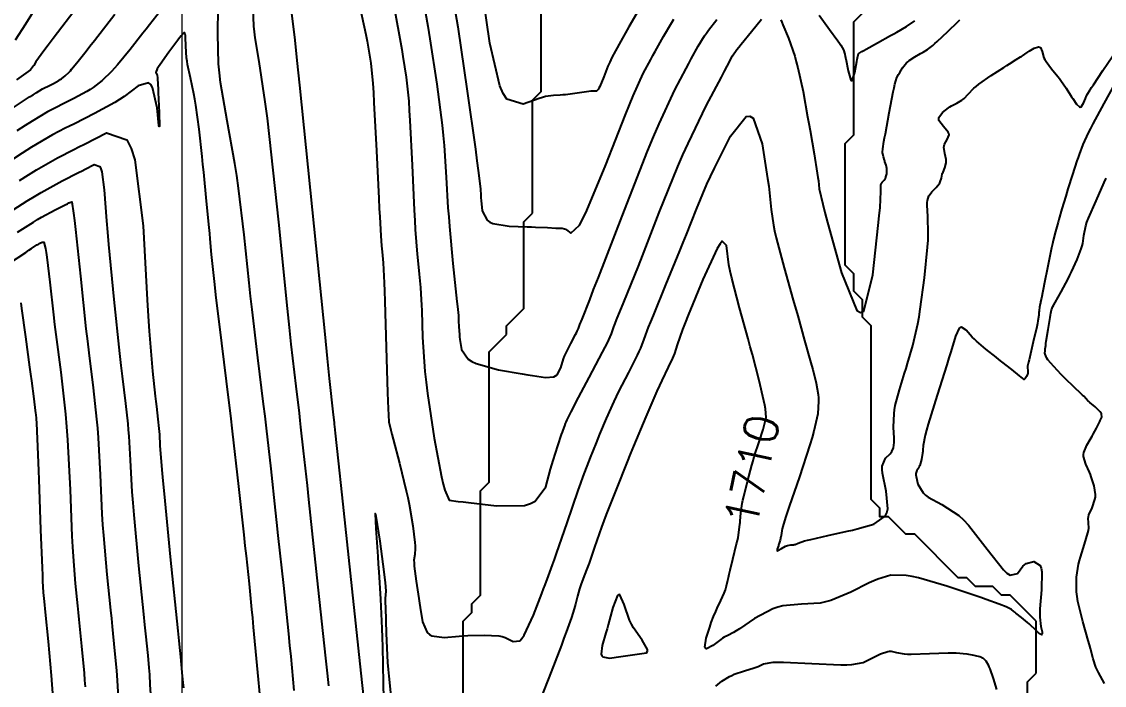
# Model space of a CAD drawing. Header units: metres. Extents: x 837117 to 838477, y 1189012 to 1191015.
# Drawn here: x 838258 to 838382.7, y 1190889.5 to 1190965.9 of the extents above; entities that cross this region are included whole.
import ezdxf

# ---------------------------------------------------------------- set-up
doc = ezdxf.new("R2010")
doc.units = ezdxf.units.M
doc.header["$LTSCALE"] = 0.3
doc.layers.add('COORD', color=7, linetype='Continuous', lineweight=20)
doc.layers.add('DRENAJE', color=5, linetype='Continuous', lineweight=25)
doc.layers.add('COTAS 10', color=1, linetype='Continuous')
doc.layers.add('COTAS INT', color=252, linetype='Continuous')
doc.styles.get("Standard").update_dxf_attribs({"font": 'simplex.shx'})

msp = doc.modelspace()

# ---------------------------------------------------------------- linework, layer by layer
at = {"layer": 'COORD'}
msp.add_line((838276.514, 1189013.872), (838276.514, 1191013.872), dxfattribs=at)
at = {"layer": 'COTAS 10'}
for points, elevation in [([(838297.451, 1190887.692), (838297.229, 1190889.776), (838296.08, 1190900.549), (838294.921, 1190911.402), (838294.505, 1190915.293), (838294.162, 1190918.491), (838294.075, 1190919.261), (838294.048, 1190919.487), (838294.021, 1190919.718), (838293.913, 1190920.598), (838293.476, 1190924.775), (838293.241, 1190927.085), (838292.956, 1190929.895), (838291.515, 1190944.209), (838290.052, 1190958.563), (838289.753, 1190961.398), (838289.5, 1190963.739), (838288.969, 1190968.08)], 1710), ([(838329.106, 1190967.32), (838327.933, 1190965.279), (838326.795, 1190963.256), (838326.563, 1190962.842), (838326.367, 1190962.49), (838325.959, 1190961.747), (838325.714, 1190961.204), (838325.62, 1190960.979), (838325.515, 1190960.72), (838325.043, 1190959.517), (838324.58, 1190958.399), (838324.481, 1190958.194), (838324.394, 1190958.035), (838324.185, 1190957.842), (838323.775, 1190957.876), (838323.561, 1190957.86), (838323.303, 1190957.834), (838320.626, 1190957.455), (838320.31, 1190957.42), (838320.022, 1190957.395), (838319.228, 1190957.374), (838318.328, 1190957.242), (838317.975, 1190957.146), (838317.577, 1190957.024), (838315.762, 1190956.369), (838313.89, 1190956.942), (838313.456, 1190957.595), (838313.058, 1190958.462), (838311.924, 1190963.375), (838311.101, 1190968.978)], 1700), ([(838264.543, 1190967.69), (838261.63, 1190963.907), (838261.052, 1190963.147), (838260.572, 1190962.51), (838259.664, 1190961.248), (838259.407, 1190960.834), (838259.338, 1190960.733), (838259.27, 1190960.637), (838259.034, 1190960.336), (838257.413, 1190959.178)], 1710), ([(838383.821, 1190958.674), (838382.595, 1190956.459), (838381.326, 1190954.1), (838381.05, 1190953.563), (838380.805, 1190953.075), (838380.192, 1190951.73), (838379.763, 1190950.578), (838379.634, 1190950.212), (838379.501, 1190949.825), (838378.988, 1190948.259), (838378.474, 1190946.622), (838378.341, 1190946.191), (838378.212, 1190945.769), (838377.78, 1190944.327), (838377.418, 1190943.085), (838377.332, 1190942.791), (838377.253, 1190942.517), (838377.023, 1190941.706), (838376.776, 1190940.683), (838376.688, 1190940.276), (838376.59, 1190939.816), (838376.162, 1190937.706), (838375.751, 1190935.644), (838375.664, 1190935.214), (838375.588, 1190934.845), (838375.411, 1190934.02), (838375.316, 1190933.602), (838375.293, 1190933.489), (838375.271, 1190933.378), (838375.203, 1190932.987), (838375.153, 1190932.618), (838375.142, 1190932.519), (838375.134, 1190932.423), (838375.117, 1190932.09), (838375.015, 1190931.419), (838374.953, 1190931.109), (838374.876, 1190930.746), (838374.476, 1190928.988), (838374.073, 1190927.277), (838373.995, 1190926.943), (838373.931, 1190926.671), (838373.818, 1190926.196), (838373.812, 1190926.078), (838373.815, 1190926.031), (838373.82, 1190925.978), (838373.856, 1190925.736), (838373.859, 1190925.453), (838373.844, 1190925.375), (838373.822, 1190925.296), (838373.683, 1190925.013), (838373.535, 1190924.785), (838373.507, 1190924.741), (838373.484, 1190924.707), (838373.448, 1190924.653), (838373.226, 1190924.831), (838373.085, 1190924.943), (838372.911, 1190925.081), (838371.995, 1190925.806), (838370.847, 1190926.717), (838370.525, 1190926.972), (838370.202, 1190927.229), (838369.021, 1190928.169), (838367.948, 1190929.081), (838367.693, 1190929.32), (838367.456, 1190929.554), (838366.752, 1190930.349), (838366.21, 1190930.705), (838366.075, 1190930.663), (838365.946, 1190930.559), (838365.538, 1190929.672), (838364.99, 1190927.845), (838364.774, 1190927.148), (838364.529, 1190926.369), (838363.413, 1190922.865), (838362.375, 1190919.518), (838362.179, 1190918.837), (838362.023, 1190918.264), (838361.791, 1190917.08), (838361.779, 1190916.533), (838361.761, 1190916.36), (838361.737, 1190916.179), (838361.598, 1190915.449), (838361.411, 1190914.778), (838361.357, 1190914.634), (838361.301, 1190914.507), (838361.09, 1190914.202), (838360.973, 1190913.846), (838360.975, 1190913.688), (838360.994, 1190913.503), (838361.187, 1190912.622), (838361.79, 1190911.623), (838362.066, 1190911.365), (838362.39, 1190911.115), (838363.953, 1190910.278), (838365.891, 1190909.015), (838366.451, 1190908.495), (838367.022, 1190907.903), (838369.167, 1190905.15), (838371.047, 1190902.752), (838371.451, 1190902.383), (838371.804, 1190902.142), (838372.657, 1190902.334), (838373.266, 1190903.17), (838373.465, 1190903.333), (838373.677, 1190903.467), (838374.557, 1190903.708), (838375.277, 1190903.241), (838375.39, 1190902.93), (838375.466, 1190902.539), (838375.425, 1190900.471), (838375.237, 1190898.247), (838375.22, 1190897.758), (838375.218, 1190897.324), (838375.336, 1190896.217), (838375.486, 1190895.615), (838375.503, 1190895.501), (838375.511, 1190895.409), (838375.451, 1190895.264), (838375.258, 1190895.36), (838375.181, 1190895.419), (838375.094, 1190895.494), (838374.695, 1190895.882), (838374.171, 1190896.388), (838374.006, 1190896.536), (838373.832, 1190896.687), (838373.128, 1190897.265), (838372.487, 1190897.772), (838372.351, 1190897.879), (838372.234, 1190897.971), (838371.962, 1190898.185), (838371.653, 1190898.353), (838371.513, 1190898.416), (838371.348, 1190898.487), (838370.556, 1190898.804), (838369.057, 1190899.342), (838368.447, 1190899.553), (838367.752, 1190899.79), (838364.541, 1190900.867), (838361.262, 1190901.821), (838360.525, 1190901.979), (838359.862, 1190902.093), (838358.085, 1190902.122), (838356.591, 1190901.664), (838356.106, 1190901.47), (838355.59, 1190901.247), (838353.47, 1190900.198), (838351.185, 1190899.229), (838350.565, 1190899.056), (838349.95, 1190898.925), (838347.777, 1190898.796), (838345.65, 1190898.629), (838345.064, 1190898.474), (838344.479, 1190898.271), (838342.38, 1190897.146), (838340.641, 1190895.977), (838340.284, 1190895.747), (838339.98, 1190895.558), (838339.332, 1190895.213), (838338.885, 1190894.987), (838338.709, 1190894.873), (838338.51, 1190894.736), (838337.603, 1190894.055), (838336.842, 1190893.677), (838336.736, 1190893.732), (838336.675, 1190893.856), (838336.83, 1190894.877), (838337.232, 1190896.154), (838337.326, 1190896.439), (838337.413, 1190896.694), (838337.664, 1190897.366), (838337.917, 1190897.942), (838338.005, 1190898.136), (838338.1, 1190898.346), (838338.508, 1190899.227), (838338.887, 1190900.08), (838338.964, 1190900.272), (838339.029, 1190900.444), (838339.164, 1190900.903), (838339.312, 1190901.577), (838339.385, 1190901.884), (838339.472, 1190902.244), (838339.59, 1190902.715), (838339.903, 1190903.979), (838340.332, 1190905.761), (838340.419, 1190906.15), (838340.492, 1190906.493), (838340.637, 1190907.358), (838340.698, 1190907.997), (838340.717, 1190908.199), (838340.737, 1190908.411), (838340.816, 1190909.268), (838340.982, 1190910.394), (838341.057, 1190910.776), (838341.145, 1190911.189), (838341.563, 1190912.937), (838342.074, 1190914.82), (838342.219, 1190915.319), (838342.365, 1190915.807), (838342.909, 1190917.49), (838343.37, 1190918.903), (838343.465, 1190919.221), (838343.545, 1190919.507), (838343.716, 1190920.279), (838343.64, 1190921.279), (838343.565, 1190921.709), (838343.466, 1190922.206), (838342.914, 1190924.557), (838342.138, 1190927.536), (838341.898, 1190928.429), (838341.647, 1190929.352), (838340.649, 1190932.931), (838339.771, 1190936.322), (838339.595, 1190937.127), (838339.448, 1190937.874), (838339.159, 1190940.087), (838338.681, 1190940.604), (838338.415, 1190940.281), (838338.092, 1190939.757), (838336.44, 1190936.183), (838334.753, 1190932.056), (838334.407, 1190931.183), (838334.114, 1190930.427), (838333.494, 1190928.671), (838333.163, 1190927.67), (838333.052, 1190927.389), (838332.933, 1190927.107), (838332.434, 1190926.077), (838331.705, 1190924.568), (838331.441, 1190923.984), (838331.149, 1190923.328), (838329.872, 1190920.359), (838328.463, 1190916.987), (838328.089, 1190916.078), (838327.721, 1190915.178), (838326.449, 1190912.017), (838325.322, 1190909.116), (838325.045, 1190908.382), (838324.783, 1190907.677), (838323.967, 1190905.376), (838323.333, 1190903.541), (838323.186, 1190903.129), (838323.053, 1190902.758), (838322.675, 1190901.766), (838322.393, 1190901.015), (838322.321, 1190900.796), (838322.25, 1190900.572), (838322.013, 1190899.724), (838321.77, 1190898.813), (838321.696, 1190898.55), (838321.619, 1190898.281), (838321.315, 1190897.271), (838320.717, 1190895.573), (838320.454, 1190894.87), (838320.15, 1190894.067), (838318.702, 1190890.329), (838317.255, 1190886.632)], 1710), ([(838255.291, 1190943.087), (838258.671, 1190945.242), (838259.498, 1190945.746), (838260.277, 1190946.21), (838262.7, 1190947.552), (838264.549, 1190948.494), (838264.967, 1190948.707), (838265.344, 1190948.899), (838266.368, 1190949.416), (838267.004, 1190949.2), (838267.137, 1190948.929), (838267.252, 1190948.567), (838267.512, 1190946.499), (838267.77, 1190942.945), (838267.883, 1190941.647), (838268.015, 1190940.212), (838268.643, 1190933.894), (838269.302, 1190927.669), (838269.453, 1190926.292), (838269.591, 1190925.067), (838269.977, 1190921.895), (838270.237, 1190919.563), (838270.296, 1190918.866), (838270.349, 1190918.148), (838270.492, 1190915.372), (838270.707, 1190911.733), (838270.806, 1190910.472), (838270.922, 1190909.1), (838271.48, 1190903.228), (838272.049, 1190897.634), (838272.171, 1190896.437), (838272.277, 1190895.392), (838272.533, 1190892.892), (838272.665, 1190891.456), (838272.694, 1190891.083), (838272.719, 1190890.72), (838272.779, 1190889.497), (838272.897, 1190887.953)], 1720), ([(838300.566, 1190888.252), (838300.309, 1190890.516), (838300.248, 1190891.265), (838300.192, 1190892.068), (838300.026, 1190895.409), (838299.934, 1190898.405), (838299.923, 1190898.99), (838299.92, 1190899.469), (838299.963, 1190900.315), (838299.91, 1190901.291), (838299.846, 1190901.853), (838299.76, 1190902.54), (838299.274, 1190906.073), (838298.819, 1190908.944), (838298.753, 1190909.214), (838298.713, 1190909.255), (838298.787, 1190907.51), (838299.017, 1190904.297), (838299.076, 1190903.414), (838299.132, 1190902.534), (838299.32, 1190899.379), (838299.476, 1190895.993), (838299.513, 1190894.967), (838299.547, 1190893.904), (838299.648, 1190889.743), (838299.702, 1190885.949)], 1710)]:
    msp.add_lwpolyline(points, dxfattribs=dict(at, elevation=elevation))
at = {"layer": 'COTAS INT'}
for points, elevation in [([(838257.325, 1190963.762), (838258.483, 1190965.629), (838259.89, 1190967.846)], 1708), ([(838273.992, 1190967.09), (838272.744, 1190965.49), (838272.371, 1190965.016), (838271.985, 1190964.527), (838270.492, 1190962.648), (838269.046, 1190960.906), (838268.691, 1190960.503), (838268.354, 1190960.135), (838267.299, 1190959.095), (838266.234, 1190958.28), (838265.891, 1190958.055), (838265.527, 1190957.829), (838264.038, 1190957.014), (838262.582, 1190956.282), (838262.237, 1190956.108), (838261.919, 1190955.948), (838260.982, 1190955.472), (838259.245, 1190954.423), (838258.421, 1190953.9), (838257.449, 1190953.277)], 1714), ([(838289.398, 1190888.878), (838289.028, 1190892.777), (838288.901, 1190894.044), (838288.764, 1190895.393), (838288.183, 1190900.941), (838287.566, 1190906.702), (838287.406, 1190908.185), (838287.251, 1190909.619), (838286.73, 1190914.393), (838286.201, 1190919.063), (838286.041, 1190920.432), (838285.874, 1190921.834), (838285.222, 1190927.169), (838284.556, 1190932.716), (838284.381, 1190934.251), (838284.211, 1190935.786), (838283.628, 1190941.326), (838282.991, 1190946.705), (838282.785, 1190948.139), (838282.567, 1190949.548), (838281.676, 1190954.436), (838280.917, 1190958.85), (838280.782, 1190959.96), (838280.681, 1190961.023), (838280.587, 1190964.456), (838280.657, 1190967.452)], 1714), ([(838284.649, 1190967.454), (838284.707, 1190965.331), (838284.77, 1190964.674), (838284.853, 1190963.987), (838285.322, 1190961.258), (838286.033, 1190956.644), (838286.269, 1190954.768), (838286.521, 1190952.634), (838287.572, 1190942.767), (838288.583, 1190932.841), (838288.811, 1190930.668), (838289.016, 1190928.746), (838289.567, 1190923.883), (838289.948, 1190920.776), (838290.045, 1190919.959), (838290.138, 1190919.162), (838290.446, 1190916.442), (838290.878, 1190912.456), (838291.049, 1190910.861), (838291.243, 1190909.052), (838292.132, 1190900.745), (838292.997, 1190892.584), (838293.176, 1190890.868), (838293.329, 1190889.388)], 1712), ([(838296.925, 1190967.74), (838297.635, 1190964.383), (838297.786, 1190963.626), (838297.918, 1190962.943), (838298.232, 1190961.102), (838298.443, 1190958.73), (838298.51, 1190957.714), (838298.581, 1190956.541), (838298.868, 1190951.004), (838299.134, 1190945.512), (838299.192, 1190944.367), (838299.242, 1190943.385), (838299.369, 1190941.196), (838299.457, 1190940.036), (838299.484, 1190939.703), (838299.512, 1190939.364), (838299.622, 1190938.098), (838299.751, 1190935.811), (838299.79, 1190934.83), (838299.832, 1190933.697), (838299.998, 1190928.348), (838300.153, 1190923.182), (838300.188, 1190922.164), (838300.219, 1190921.326), (838300.305, 1190919.79), (838300.53, 1190918.834), (838300.649, 1190918.362), (838300.793, 1190917.8), (838301.518, 1190915.02), (838302.295, 1190911.866), (838302.471, 1190911.068), (838302.631, 1190910.303), (838303.068, 1190907.812), (838303.297, 1190905.919), (838303.326, 1190905.532), (838303.339, 1190905.203), (838303.264, 1190904.509), (838303.185, 1190903.85), (838303.196, 1190903.543), (838303.222, 1190903.183), (838303.434, 1190901.435), (838303.733, 1190899.441), (838303.813, 1190898.926), (838303.892, 1190898.426), (838304.168, 1190896.757), (838304.711, 1190895.532), (838304.959, 1190895.313), (838305.248, 1190895.146), (838306.645, 1190894.978), (838308.369, 1190895.122), (838308.865, 1190895.152), (838309.369, 1190895.177), (838311.255, 1190895.235), (838312.947, 1190895.139), (838313.328, 1190895.068), (838313.671, 1190894.978), (838314.595, 1190894.492), (838315.364, 1190894.587), (838315.61, 1190894.862), (838315.87, 1190895.246), (838316.929, 1190897.534), (838317.9, 1190900.048), (838318.104, 1190900.575), (838318.281, 1190901.029), (838318.687, 1190902.055), (838319.149, 1190903.322), (838319.361, 1190903.927), (838319.609, 1190904.643), (838320.808, 1190908.147), (838322.093, 1190911.872), (838322.396, 1190912.727), (838322.675, 1190913.505), (838323.491, 1190915.679), (838324.179, 1190917.39), (838324.378, 1190917.877), (838324.581, 1190918.369), (838325.344, 1190920.194), (838326.214, 1190922.138), (838326.485, 1190922.706), (838326.769, 1190923.286), (838327.9, 1190925.487), (838328.916, 1190927.461), (838329.126, 1190927.898), (838329.306, 1190928.287), (838329.701, 1190929.297), (838330.201, 1190930.686), (838330.447, 1190931.314), (838330.74, 1190932.047), (838332.186, 1190935.575), (838333.79, 1190939.476), (838334.182, 1190940.445), (838334.552, 1190941.366), (838335.702, 1190944.289), (838336.914, 1190947.163), (838337.323, 1190948.052), (838337.763, 1190948.982), (838339.62, 1190952.679), (838341.434, 1190954.954), (838341.848, 1190954.988), (838342.223, 1190954.763), (838343.259, 1190951.797), (838343.898, 1190947.808), (838344.023, 1190946.939), (838344.125, 1190946.171), (838344.306, 1190944.249), (838344.554, 1190942.452), (838344.699, 1190941.764), (838344.877, 1190940.994), (838345.794, 1190937.525), (838346.846, 1190933.805), (838347.359, 1190931.992), (838348.159, 1190929.164), (838348.803, 1190926.867), (838348.954, 1190926.316), (838349.093, 1190925.803), (838349.499, 1190924.26), (838349.724, 1190922.927), (838349.749, 1190922.546), (838349.759, 1190922.16), (838349.661, 1190920.724), (838349.217, 1190918.719), (838349.008, 1190917.974), (838348.762, 1190917.147), (838347.563, 1190913.475), (838346.39, 1190910.034), (838346.16, 1190909.352), (838345.971, 1190908.788), (838345.629, 1190907.731), (838345.566, 1190907.471), (838345.553, 1190907.409), (838345.542, 1190907.352), (838345.517, 1190907.185), (838345.502, 1190907.025), (838345.5, 1190906.995), (838345.491, 1190906.9), (838345.461, 1190906.738), (838345.444, 1190906.665), (838345.425, 1190906.581), (838345.326, 1190906.178), (838345.202, 1190905.728), (838345.166, 1190905.614), (838345.129, 1190905.505), (838344.993, 1190905.15), (838344.982, 1190904.959), (838345.025, 1190904.954), (838345.088, 1190904.969), (838345.48, 1190905.194), (838345.963, 1190905.478), (838346.082, 1190905.531), (838346.196, 1190905.572), (838346.554, 1190905.625), (838346.878, 1190905.644), (838346.969, 1190905.664), (838347.062, 1190905.689), (838347.402, 1190905.834), (838348.139, 1190906.077), (838348.481, 1190906.166), (838348.884, 1190906.263), (838350.837, 1190906.69), (838353.072, 1190907.189), (838353.653, 1190907.331), (838354.217, 1190907.476), (838356.114, 1190908.015), (838357.42, 1190908.934), (838357.611, 1190909.318), (838357.728, 1190909.758), (838357.533, 1190911.814), (838357.112, 1190913.868), (838357.086, 1190914.306), (838357.099, 1190914.688), (838357.474, 1190915.599), (838357.999, 1190916.112), (838358.107, 1190916.244), (838358.198, 1190916.371), (838358.394, 1190916.795), (838358.45, 1190917.4), (838358.453, 1190917.643), (838358.451, 1190917.918), (838358.4, 1190919.18), (838358.45, 1190920.734), (838358.512, 1190921.193), (838358.594, 1190921.665), (838359.065, 1190923.47), (838359.67, 1190925.401), (838359.837, 1190925.952), (838360.003, 1190926.509), (838360.604, 1190928.576), (838361.178, 1190931.057), (838361.327, 1190931.874), (838361.473, 1190932.747), (838361.966, 1190936.373), (838362.31, 1190939.888), (838362.361, 1190940.691), (838362.393, 1190941.421), (838362.351, 1190943.445), (838362.264, 1190944.749), (838362.268, 1190945.025), (838362.285, 1190945.265), (838362.445, 1190945.825), (838362.72, 1190946.166), (838362.808, 1190946.268), (838362.902, 1190946.373), (838363.285, 1190946.78), (838363.633, 1190947.206), (838363.705, 1190947.322), (838363.766, 1190947.438), (838363.9, 1190947.853), (838364.001, 1190948.287), (838364.042, 1190948.415), (838364.089, 1190948.546), (838364.306, 1190949.048), (838364.461, 1190949.618), (838364.469, 1190949.793), (838364.462, 1190949.975), (838364.309, 1190950.69), (838364.195, 1190951.399), (838364.213, 1190951.577), (838364.251, 1190951.746), (838364.568, 1190952.29), (838364.778, 1190952.822), (838364.749, 1190952.984), (838364.682, 1190953.152), (838364.127, 1190953.811), (838363.622, 1190954.484), (838363.587, 1190954.661), (838363.598, 1190954.834), (838364.016, 1190955.424), (838364.707, 1190955.93), (838364.89, 1190956.05), (838365.069, 1190956.16), (838365.684, 1190956.484), (838366.241, 1190956.807), (838366.384, 1190956.916), (838366.522, 1190957.033), (838366.978, 1190957.53), (838367.645, 1190958.191), (838367.916, 1190958.412), (838368.224, 1190958.65), (838369.648, 1190959.648), (838371.103, 1190960.604), (838371.431, 1190960.815), (838371.726, 1190961.004), (838372.521, 1190961.492), (838373.026, 1190961.795), (838373.139, 1190961.866), (838373.24, 1190961.932), (838373.508, 1190962.122), (838373.787, 1190962.319), (838373.895, 1190962.389), (838374.017, 1190962.465), (838374.567, 1190962.793), (838375.097, 1190962.962), (838375.205, 1190962.936), (838375.297, 1190962.88), (838375.491, 1190962.418), (838375.71, 1190961.711), (838375.817, 1190961.5), (838375.945, 1190961.283), (838376.576, 1190960.445), (838377.297, 1190959.567), (838377.481, 1190959.325), (838377.659, 1190959.082), (838378.247, 1190958.21), (838378.761, 1190957.398), (838378.893, 1190957.195), (838379.02, 1190957), (838379.439, 1190956.374), (838379.802, 1190956.042), (838379.893, 1190956.034), (838379.979, 1190956.061), (838380.257, 1190956.462), (838380.477, 1190957.006), (838380.527, 1190957.123), (838380.572, 1190957.227), (838380.694, 1190957.483), (838381.022, 1190958.003), (838381.196, 1190958.273), (838381.408, 1190958.597), (838382.474, 1190960.223), (838383.623, 1190961.943)], 1708), ([(838300.966, 1190967.089), (838301.63, 1190963.52), (838301.782, 1190962.666), (838301.919, 1190961.869), (838302.297, 1190959.476), (838302.575, 1190956.694), (838302.649, 1190955.652), (838302.721, 1190954.493), (838302.971, 1190949.326), (838303.208, 1190944.146), (838303.272, 1190942.977), (838303.335, 1190941.925), (838303.558, 1190939.085), (838303.75, 1190937.228), (838303.794, 1190936.796), (838303.833, 1190936.398), (838303.942, 1190935.259), (838304.027, 1190933.829), (838304.052, 1190933.249), (838304.077, 1190932.589), (838304.173, 1190929.541), (838304.44, 1190925.59), (838304.572, 1190924.36), (838304.731, 1190923.072), (838305.514, 1190917.929), (838306.354, 1190913.471), (838306.547, 1190912.614), (838306.723, 1190911.921), (838307.218, 1190910.782), (838308.289, 1190910.637), (838308.829, 1190910.571), (838309.473, 1190910.493), (838312.679, 1190910.118), (838315.916, 1190910.179), (838316.581, 1190910.376), (838317.146, 1190910.651), (838318.35, 1190912.295), (838318.896, 1190914.33), (838319.046, 1190914.853), (838319.195, 1190915.357), (838319.728, 1190917.029), (838320.173, 1190918.33), (838320.267, 1190918.6), (838320.347, 1190918.831), (838320.533, 1190919.341), (838320.638, 1190919.602), (838320.668, 1190919.676), (838320.699, 1190919.751), (838320.815, 1190920.03), (838321.279, 1190920.949), (838321.529, 1190921.428), (838321.832, 1190922.004), (838323.366, 1190924.897), (838324.898, 1190927.814), (838325.201, 1190928.406), (838325.45, 1190928.904), (838325.909, 1190929.924), (838326.201, 1190930.734), (838326.344, 1190931.1), (838326.515, 1190931.528), (838327.358, 1190933.585), (838328.602, 1190936.661), (838329.025, 1190937.731), (838329.482, 1190938.895), (838331.417, 1190943.886), (838333.562, 1190949.181), (838334.151, 1190950.536), (838334.737, 1190951.843), (838336.839, 1190956.164), (838338.574, 1190959.485), (838338.929, 1190960.162), (838339.23, 1190960.734), (838339.867, 1190961.923), (838340.37, 1190962.659), (838340.587, 1190962.945), (838340.837, 1190963.267), (838342.023, 1190964.728), (838343.176, 1190966.165)], 1706), ([(838304.51, 1190966.854), (838304.765, 1190965.358), (838305.01, 1190963.878), (838305.804, 1190958.676), (838306.413, 1190953.938), (838306.54, 1190952.75), (838306.65, 1190951.617), (838306.899, 1190947.974), (838307.099, 1190944.446), (838307.178, 1190943.386), (838307.267, 1190942.289), (838307.672, 1190938.026), (838308.054, 1190934.367), (838308.129, 1190933.652), (838308.19, 1190933.065), (838308.297, 1190932.019), (838308.316, 1190931.698), (838308.322, 1190931.568), (838308.327, 1190931.419), (838308.349, 1190930.734), (838308.409, 1190929.846), (838308.439, 1190929.569), (838308.474, 1190929.28), (838308.65, 1190928.124), (838309.435, 1190927.011), (838309.854, 1190926.749), (838310.361, 1190926.506), (838312.92, 1190925.796), (838315.655, 1190925.304), (838316.273, 1190925.199), (838316.83, 1190925.108), (838318.337, 1190924.891), (838319.281, 1190924.982), (838319.482, 1190925.085), (838319.659, 1190925.221), (838320.08, 1190925.993), (838320.412, 1190927.031), (838320.531, 1190927.335), (838320.663, 1190927.646), (838321.239, 1190928.83), (838321.772, 1190929.842), (838321.877, 1190930.045), (838321.963, 1190930.215), (838322.117, 1190930.55), (838322.2, 1190930.781), (838322.241, 1190930.886), (838322.29, 1190931.008), (838322.531, 1190931.596), (838323.414, 1190933.846), (838323.868, 1190935.016), (838324.412, 1190936.424), (838327.132, 1190943.483), (838330.08, 1190950.949), (838330.767, 1190952.613), (838331.398, 1190954.103), (838333.212, 1190958.025), (838334.505, 1190960.487), (838334.807, 1190961.055), (838335.085, 1190961.575), (838335.889, 1190963.042), (838336.615, 1190964.212), (838336.845, 1190964.545), (838337.086, 1190964.882), (838338.06, 1190966.128)], 1704), ([(838307.944, 1190967.031), (838308.221, 1190965.262), (838309.312, 1190957.876), (838310.25, 1190951.182), (838310.432, 1190949.849), (838310.579, 1190948.741), (838310.828, 1190946.621), (838310.876, 1190945.839), (838310.897, 1190945.575), (838310.922, 1190945.291), (838311.04, 1190944.091), (838311.602, 1190943.007), (838311.906, 1190942.795), (838312.276, 1190942.621), (838314.151, 1190942.311), (838316.221, 1190942.25), (838316.715, 1190942.232), (838317.173, 1190942.214), (838318.542, 1190942.148), (838319.497, 1190942.099), (838319.695, 1190942.092), (838319.865, 1190942.089), (838320.239, 1190942.099), (838320.507, 1190942.028), (838320.61, 1190941.972), (838320.724, 1190941.901), (838321.242, 1190941.514), (838322.225, 1190942.426), (838322.633, 1190943.173), (838323.1, 1190944.135), (838325.278, 1190949.395), (838327.498, 1190955.056), (838327.991, 1190956.27), (838328.432, 1190957.331), (838329.586, 1190959.886), (838330.436, 1190961.489), (838330.685, 1190961.949), (838330.94, 1190962.415), (838331.911, 1190964.16), (838332.861, 1190965.766), (838333.102, 1190966.145)], 1702), ([(838256.957, 1190955.909), (838258.936, 1190957.197), (838259.342, 1190957.457), (838259.685, 1190957.675), (838260.409, 1190958.112), (838260.8, 1190958.31), (838260.933, 1190958.378), (838261.076, 1190958.45), (838261.684, 1190958.755), (838262.304, 1190959.095), (838262.456, 1190959.189), (838262.599, 1190959.283), (838263.043, 1190959.623), (838263.483, 1190960.056), (838263.623, 1190960.21), (838263.772, 1190960.378), (838264.374, 1190961.104), (838265.444, 1190962.465), (838265.886, 1190963.032), (838266.392, 1190963.682), (838268.748, 1190966.719)], 1712), ([(838345.41, 1190966.063), (838345.524, 1190965.806), (838345.657, 1190965.499), (838346.293, 1190963.973), (838347.012, 1190961.901), (838347.197, 1190961.25), (838347.376, 1190960.565), (838347.969, 1190957.813), (838348.502, 1190954.905), (838348.642, 1190954.122), (838348.779, 1190953.348), (838349.247, 1190950.636), (838349.61, 1190948.408), (838349.68, 1190947.94), (838349.737, 1190947.537), (838349.836, 1190946.619), (838350.238, 1190944.834), (838350.487, 1190943.883), (838350.796, 1190942.735), (838352.409, 1190936.942), (838354.177, 1190932.596), (838354.584, 1190932.362), (838354.955, 1190932.547), (838355.996, 1190936.711), (838356.633, 1190942.382), (838356.749, 1190943.516), (838356.839, 1190944.462), (838356.944, 1190946.302), (838356.91, 1190946.816), (838356.912, 1190946.925), (838356.918, 1190947.02), (838356.981, 1190947.24), (838357.09, 1190947.374), (838357.125, 1190947.415), (838357.161, 1190947.456), (838357.312, 1190947.617), (838357.457, 1190947.831), (838357.49, 1190947.907), (838357.52, 1190947.989), (838357.602, 1190948.346), (838357.629, 1190948.745), (838357.623, 1190948.853), (838357.612, 1190948.961), (838357.525, 1190949.346), (838357.404, 1190949.723), (838357.372, 1190949.826), (838357.34, 1190949.928), (838357.228, 1190950.292), (838357.148, 1190950.651), (838357.137, 1190950.75), (838357.131, 1190950.849), (838357.146, 1190951.205), (838357.287, 1190952.06), (838357.361, 1190952.474), (838357.448, 1190952.965), (838357.888, 1190955.377), (838358.349, 1190957.774), (838358.45, 1190958.255), (838358.539, 1190958.657), (838358.767, 1190959.45), (838358.963, 1190959.788), (838359.032, 1190959.903), (838359.108, 1190960.028), (838359.436, 1190960.558), (838359.875, 1190961.112), (838360.02, 1190961.251), (838360.176, 1190961.385), (838360.828, 1190961.82), (838361.491, 1190962.189), (838361.655, 1190962.281), (838361.81, 1190962.369), (838362.298, 1190962.651), (838362.918, 1190963.122), (838363.156, 1190963.33), (838363.423, 1190963.571), (838364.63, 1190964.719), (838365.799, 1190965.836), (838366.042, 1190966.058)], 1706), ([(838349.84, 1190966.613), (838351.031, 1190964.977), (838351.98, 1190963.655), (838352.17, 1190963.381), (838352.329, 1190963.147), (838352.637, 1190962.637), (838352.78, 1190962.11), (838352.834, 1190961.865), (838352.894, 1190961.578), (838353.164, 1190960.185), (838353.47, 1190959.142), (838353.553, 1190959.075), (838353.635, 1190959.105), (838353.923, 1190960.016), (838354.155, 1190961.262), (838354.201, 1190961.503), (838354.239, 1190961.699), (838354.311, 1190962.03), (838354.337, 1190962.075), (838354.346, 1190962.091), (838354.356, 1190962.108), (838354.4, 1190962.179), (838354.76, 1190962.419), (838354.969, 1190962.542), (838355.225, 1190962.69), (838356.546, 1190963.428), (838358.049, 1190964.264), (838358.42, 1190964.473), (838358.772, 1190964.672), (838359.877, 1190965.31), (838360.843, 1190965.949)], 1704), ([(838285.567, 1190887.275), (838285.13, 1190891.754), (838284.726, 1190896.166), (838284.626, 1190897.22), (838284.532, 1190898.201), (838284.235, 1190901.137), (838283.888, 1190904.352), (838283.762, 1190905.51), (838283.623, 1190906.783), (838283.014, 1190912.344), (838282.295, 1190918.717), (838282.087, 1190920.501), (838281.875, 1190922.294), (838281.077, 1190928.841), (838280.392, 1190934.426), (838280.251, 1190935.612), (838280.132, 1190936.642), (838279.878, 1190939.06), (838279.722, 1190940.852), (838279.664, 1190941.487), (838279.6, 1190942.182), (838279.315, 1190945.193), (838278.983, 1190948.533), (838278.888, 1190949.436), (838278.793, 1190950.328), (838278.439, 1190953.472), (838278.069, 1190956.257), (838277.963, 1190956.924), (838277.856, 1190957.545), (838277.457, 1190959.412), (838277.127, 1190960.926), (838277.063, 1190961.326), (838277.012, 1190961.716), (838276.925, 1190963.054), (838276.892, 1190964.072), (838276.874, 1190964.26), (838276.852, 1190964.409), (838276.739, 1190964.61), (838276.381, 1190964.225), (838276.204, 1190964.004), (838275.993, 1190963.734), (838274.948, 1190962.346), (838273.953, 1190960.947), (838273.774, 1190960.67), (838273.635, 1190960.44), (838273.481, 1190960.009), (838273.578, 1190959.844), (838273.599, 1190959.782), (838273.616, 1190959.713), (838273.657, 1190959.406), (838273.698, 1190958.58), (838273.716, 1190958.183), (838273.737, 1190957.714), (838273.837, 1190955.415), (838273.874, 1190953.81), (838273.856, 1190953.778), (838273.824, 1190953.926), (838273.605, 1190955.95), (838273.09, 1190958.279), (838272.873, 1190958.618), (838272.623, 1190958.826), (838271.448, 1190958.473), (838269.829, 1190957.243), (838269.299, 1190956.897), (838268.733, 1190956.549), (838266.393, 1190955.273), (838264.087, 1190954.114), (838263.542, 1190953.839), (838263.038, 1190953.585), (838261.555, 1190952.832), (838259.167, 1190951.409), (838258.093, 1190950.732), (838256.839, 1190949.932)], 1716), ([(838257.755, 1190947.587), (838258.795, 1190948.239), (838259.722, 1190948.81), (838262.128, 1190950.192), (838264.011, 1190951.149), (838264.61, 1190951.451), (838265.241, 1190951.77), (838267.801, 1190953.057), (838270.134, 1190952.265), (838270.623, 1190951.273), (838271.044, 1190949.946), (838271.997, 1190942.363), (838272.474, 1190933.854), (838272.594, 1190931.944), (838272.71, 1190930.226), (838273.088, 1190925.634), (838273.392, 1190922.755), (838273.462, 1190922.119), (838273.526, 1190921.552), (838273.704, 1190920.086), (838273.825, 1190919.008), (838273.852, 1190918.686), (838273.876, 1190918.353), (838273.942, 1190917.07), (838274.154, 1190914.283), (838274.27, 1190913.004), (838274.412, 1190911.505), (838275.131, 1190904.255), (838275.996, 1190895.734), (838276.115, 1190894.565), (838276.341, 1190892.353), (838276.396, 1190891.748), (838276.408, 1190891.59), (838276.419, 1190891.437), (838276.444, 1190890.921), (838276.571, 1190889.739), (838276.646, 1190889.167)], 1718), ([(838382.674, 1190889.664), (838381.968, 1190890.943), (838381.816, 1190891.26), (838381.683, 1190891.561), (838381.36, 1190892.514), (838381.057, 1190893.687), (838380.936, 1190894.126), (838380.8, 1190894.615), (838380.177, 1190896.796), (838379.625, 1190899.102), (838379.534, 1190899.671), (838379.47, 1190900.21), (838379.461, 1190901.901), (838379.701, 1190903.396), (838379.794, 1190903.81), (838379.898, 1190904.224), (838380.37, 1190905.722), (838380.774, 1190907.01), (838380.835, 1190907.292), (838380.875, 1190907.542), (838380.835, 1190908.173), (838380.787, 1190908.695), (838380.82, 1190908.875), (838380.875, 1190909.071), (838381.241, 1190909.906), (838381.584, 1190910.864), (838381.624, 1190911.137), (838381.639, 1190911.413), (838381.493, 1190912.439), (838381.161, 1190913.454), (838381.058, 1190913.724), (838380.951, 1190913.989), (838380.526, 1190914.908), (838380.265, 1190915.787), (838380.262, 1190916.028), (838380.289, 1190916.267), (838380.632, 1190917.122), (838381.132, 1190917.935), (838381.257, 1190918.149), (838381.376, 1190918.357), (838381.756, 1190919.067), (838382.056, 1190919.673), (838382.125, 1190919.815), (838382.188, 1190919.947), (838382.363, 1190920.334), (838382.329, 1190920.706), (838382.26, 1190920.83), (838382.164, 1190920.962), (838381.605, 1190921.512), (838381.001, 1190922.026), (838380.877, 1190922.135), (838380.773, 1190922.229), (838380.554, 1190922.451), (838380.281, 1190922.738), (838380.143, 1190922.874), (838379.977, 1190923.035), (838379.152, 1190923.82), (838378.186, 1190924.753), (838377.931, 1190925.008), (838377.681, 1190925.26), (838376.826, 1190926.159), (838376.172, 1190926.936), (838376.049, 1190927.112), (838375.953, 1190927.27), (838375.815, 1190927.702), (838375.838, 1190927.973), (838375.842, 1190928.031), (838375.846, 1190928.082), (838375.853, 1190928.204), (838375.906, 1190928.59), (838375.939, 1190928.808), (838375.98, 1190929.074), (838376.194, 1190930.436), (838376.412, 1190931.801), (838376.456, 1190932.069), (838376.492, 1190932.29), (838376.562, 1190932.692), (838376.748, 1190933.065), (838376.858, 1190933.268), (838376.993, 1190933.515), (838377.689, 1190934.764), (838378.496, 1190936.263), (838378.7, 1190936.667), (838378.896, 1190937.066), (838379.535, 1190938.466), (838380.007, 1190939.728), (838380.098, 1190940.039), (838380.171, 1190940.334), (838380.29, 1190941.263), (838380.513, 1190942.374), (838380.651, 1190942.784), (838380.822, 1190943.237), (838381.718, 1190945.245), (838382.654, 1190947.34), (838382.851, 1190947.849)], 1712), ([(838257.528, 1190941.62), (838259.37, 1190942.786), (838259.847, 1190943.073), (838260.31, 1190943.344), (838261.862, 1190944.191), (838263.047, 1190944.788), (838263.279, 1190944.901), (838263.469, 1190944.992), (838263.807, 1190945.131), (838263.996, 1190943.812), (838264.091, 1190942.983), (838264.206, 1190941.954), (838264.778, 1190936.561), (838265.426, 1190930.512), (838265.589, 1190929.068), (838265.745, 1190927.724), (838266.249, 1190923.704), (838266.65, 1190920.118), (838266.74, 1190919.047), (838266.821, 1190917.943), (838267.041, 1190913.674), (838267.26, 1190909.183), (838267.341, 1190907.94), (838267.431, 1190906.696), (838267.83, 1190902.202), (838268.245, 1190898.122), (838268.345, 1190897.139), (838268.439, 1190896.22), (838268.726, 1190893.431), (838268.934, 1190891.165), (838268.979, 1190890.576), (838269.018, 1190890.004), (838269.113, 1190888.073)], 1722), ([(838256.604, 1190938.053), (838258.483, 1190939.303), (838258.857, 1190939.552), (838259.168, 1190939.759), (838259.765, 1190940.154), (838259.94, 1190940.265), (838259.986, 1190940.292), (838260.029, 1190940.318), (838260.177, 1190940.398), (838260.322, 1190940.451), (838260.364, 1190940.459), (838260.407, 1190940.465), (838260.571, 1190940.461), (838260.78, 1190939.744), (838260.851, 1190939.3), (838260.929, 1190938.75), (838261.26, 1190935.874), (838261.679, 1190932.113), (838261.812, 1190931.004), (838261.952, 1190929.866), (838262.522, 1190925.513), (838263.062, 1190920.673), (838263.184, 1190919.228), (838263.294, 1190917.738), (838263.59, 1190911.976), (838263.813, 1190906.633), (838263.877, 1190905.407), (838263.941, 1190904.291), (838264.18, 1190901.175), (838264.441, 1190898.611), (838264.52, 1190897.842), (838264.601, 1190897.048), (838264.919, 1190893.97), (838265.204, 1190890.874), (838265.265, 1190890.069), (838265.318, 1190889.287)], 1724), ([(838261.618, 1190888.57), (838261.55, 1190889.562), (838261.473, 1190890.583), (838261.111, 1190894.509), (838260.763, 1190897.876), (838260.637, 1190899.099), (838260.529, 1190900.149), (838260.467, 1190901.437), (838260.439, 1190902.141), (838260.405, 1190902.996), (838260.245, 1190907.342), (838260.073, 1190912.056), (838260.032, 1190913.144), (838259.994, 1190914.138), (838259.883, 1190916.943), (838259.808, 1190918.714), (838259.794, 1190919.056), (838259.782, 1190919.334), (838259.759, 1190919.803), (838259.754, 1190919.849), (838259.75, 1190919.871), (838259.743, 1190919.905), (838259.738, 1190919.938), (838259.736, 1190919.96), (838259.738, 1190920.003), (838259.739, 1190920.063), (838259.739, 1190920.106), (838259.736, 1190920.205), (838259.689, 1190920.614), (838259.662, 1190920.833), (838259.628, 1190921.098), (838259.452, 1190922.436), (838259.172, 1190924.527), (838259.073, 1190925.267), (838258.963, 1190926.076), (838258.488, 1190929.577), (838258.046, 1190932.843), (838257.958, 1190933.504)], 1726), ([(838327, 1190892.78), (838329.964, 1190893.205), (838330.06, 1190893.377), (838330.075, 1190893.586), (838329.463, 1190894.643), (838328.457, 1190896.062), (838328.223, 1190896.498), (838328.009, 1190896.954), (838327.396, 1190898.756), (838326.898, 1190899.879), (838326.755, 1190899.906), (838326.61, 1190899.81), (838326.072, 1190898.437), (838325.551, 1190896.439), (838325.417, 1190895.949), (838325.289, 1190895.485), (838324.864, 1190894.039), (838324.749, 1190893.047), (838324.816, 1190892.87), (838324.926, 1190892.735), (838325.68, 1190892.6), (838327, 1190892.78)], 1712), ([(838337.924, 1190889.357), (838338.629, 1190889.921), (838339.497, 1190890.472), (838339.772, 1190890.607), (838340.062, 1190890.733), (838341.238, 1190891.124), (838342.346, 1190891.454), (838342.594, 1190891.542), (838342.817, 1190891.629), (838343.408, 1190891.93), (838344.524, 1190892.113), (838345.077, 1190892.125), (838345.737, 1190892.121), (838349, 1190891.967), (838352.31, 1190891.825), (838352.998, 1190891.828), (838353.587, 1190891.85), (838354.891, 1190892.081), (838355.598, 1190892.446), (838355.811, 1190892.552), (838356.032, 1190892.66), (838356.892, 1190893.067), (838357.725, 1190893.352), (838357.929, 1190893.383), (838358.12, 1190893.393), (838358.715, 1190893.256), (838359.614, 1190893.066), (838359.997, 1190893.043), (838360.439, 1190893.033), (838362.519, 1190893.104), (838364.678, 1190893.195), (838365.169, 1190893.199), (838365.614, 1190893.192), (838366.833, 1190893.09), (838367.617, 1190892.939), (838367.788, 1190892.902), (838367.938, 1190892.868), (838368.311, 1190892.761), (838368.505, 1190892.686), (838368.543, 1190892.671), (838368.573, 1190892.659), (838368.625, 1190892.637), (838368.634, 1190892.63), (838368.639, 1190892.627), (838368.643, 1190892.623), (838368.666, 1190892.605), (838368.768, 1190892.506), (838368.808, 1190892.465), (838369.006, 1190892.261), (838369.282, 1190891.803), (838369.371, 1190891.602), (838369.466, 1190891.369), (838369.853, 1190890.259), (838370.235, 1190888.99)], 1712)]:
    msp.add_lwpolyline(points, dxfattribs=dict(at, elevation=elevation))
at = {"layer": 'DRENAJE'}
for p, q in [((838316.84, 1190943.834), (838316.84, 1190956.83)), ((838374.82, 1190890.852), (838374.82, 1190896.85))]:
    msp.add_line(p, q, dxfattribs=at)
for points in [[(838316.84, 1190956.83, 0), (838317.84, 1190957.83, 0), (838317.84, 1190968.826, 0), (838318.839, 1190969.825, 0), (838318.839, 1190974.824, 0), (838319.839, 1190975.823, 0), (838319.839, 1190986.82, 0), (838320.839, 1190987.819, 0), (838320.839, 1190989.819, 0), (838321.838, 1190990.818, 0), (838321.838, 1190994.817, 0), (838322.838, 1190995.817, 0), (838322.838, 1190998.816, 0), (838323.838, 1190999.815, 0), (838323.838, 1191014.81, 0)], [(838374.82, 1190896.85, 0), (838373.821, 1190897.85, 0), (838372.821, 1190898.849, 0), (838371.821, 1190899.849, 0), (838370.822, 1190899.849, 0), (838369.822, 1190900.849, 0), (838367.823, 1190900.849, 0), (838366.823, 1190901.848, 0), (838365.823, 1190901.848, 0), (838364.824, 1190902.848, 0), (838363.824, 1190903.848, 0), (838362.824, 1190904.847, 0), (838361.825, 1190905.847, 0), (838360.825, 1190906.847, 0), (838359.825, 1190906.847, 0), (838358.826, 1190907.846, 0), (838357.826, 1190908.846, 0), (838356.826, 1190908.846, 0), (838356.826, 1190909.846, 0), (838355.827, 1190910.845, 0), (838355.827, 1190930.839, 0), (838354.827, 1190931.838, 0), (838354.827, 1190933.838, 0), (838353.827, 1190934.837, 0), (838353.827, 1190936.837, 0), (838352.828, 1190937.836, 0), (838352.828, 1190951.832, 0), (838353.827, 1190952.831, 0), (838353.827, 1190965.827, 0), (838354.827, 1190966.826, 0)], [(838313.841, 1190929.839, 0), (838313.841, 1190930.839, 0), (838314.841, 1190931.838, 0), (838315.84, 1190932.838, 0), (838315.84, 1190942.835, 0), (838316.84, 1190943.834, 0)], [(838309.842, 1190879.856, 0), (838309.842, 1190882.855, 0), (838308.843, 1190883.854, 0), (838308.843, 1190896.85, 0), (838309.842, 1190897.85, 0), (838309.842, 1190898.849, 0), (838310.842, 1190899.849, 0), (838310.842, 1190911.845, 0), (838311.842, 1190912.845, 0), (838311.842, 1190927.84, 0), (838312.841, 1190928.839, 0), (838313.841, 1190929.839, 0)], [(838373.821, 1190886.853, 0), (838373.821, 1190889.852, 0), (838374.82, 1190890.852, 0)]]:
    msp.add_polyline3d(points, dxfattribs=at)

# ---------------------------------------------------------------- texts
at = {"layer": 'COTAS 10', "insert": (838342.562, 1190907.426, 1710), "char_height": 3.8, "attachment_point": 7, "rotation": 77.68775}
msp.add_mtext('1710', dxfattribs=at)

doc.saveas('drawing.dxf')
